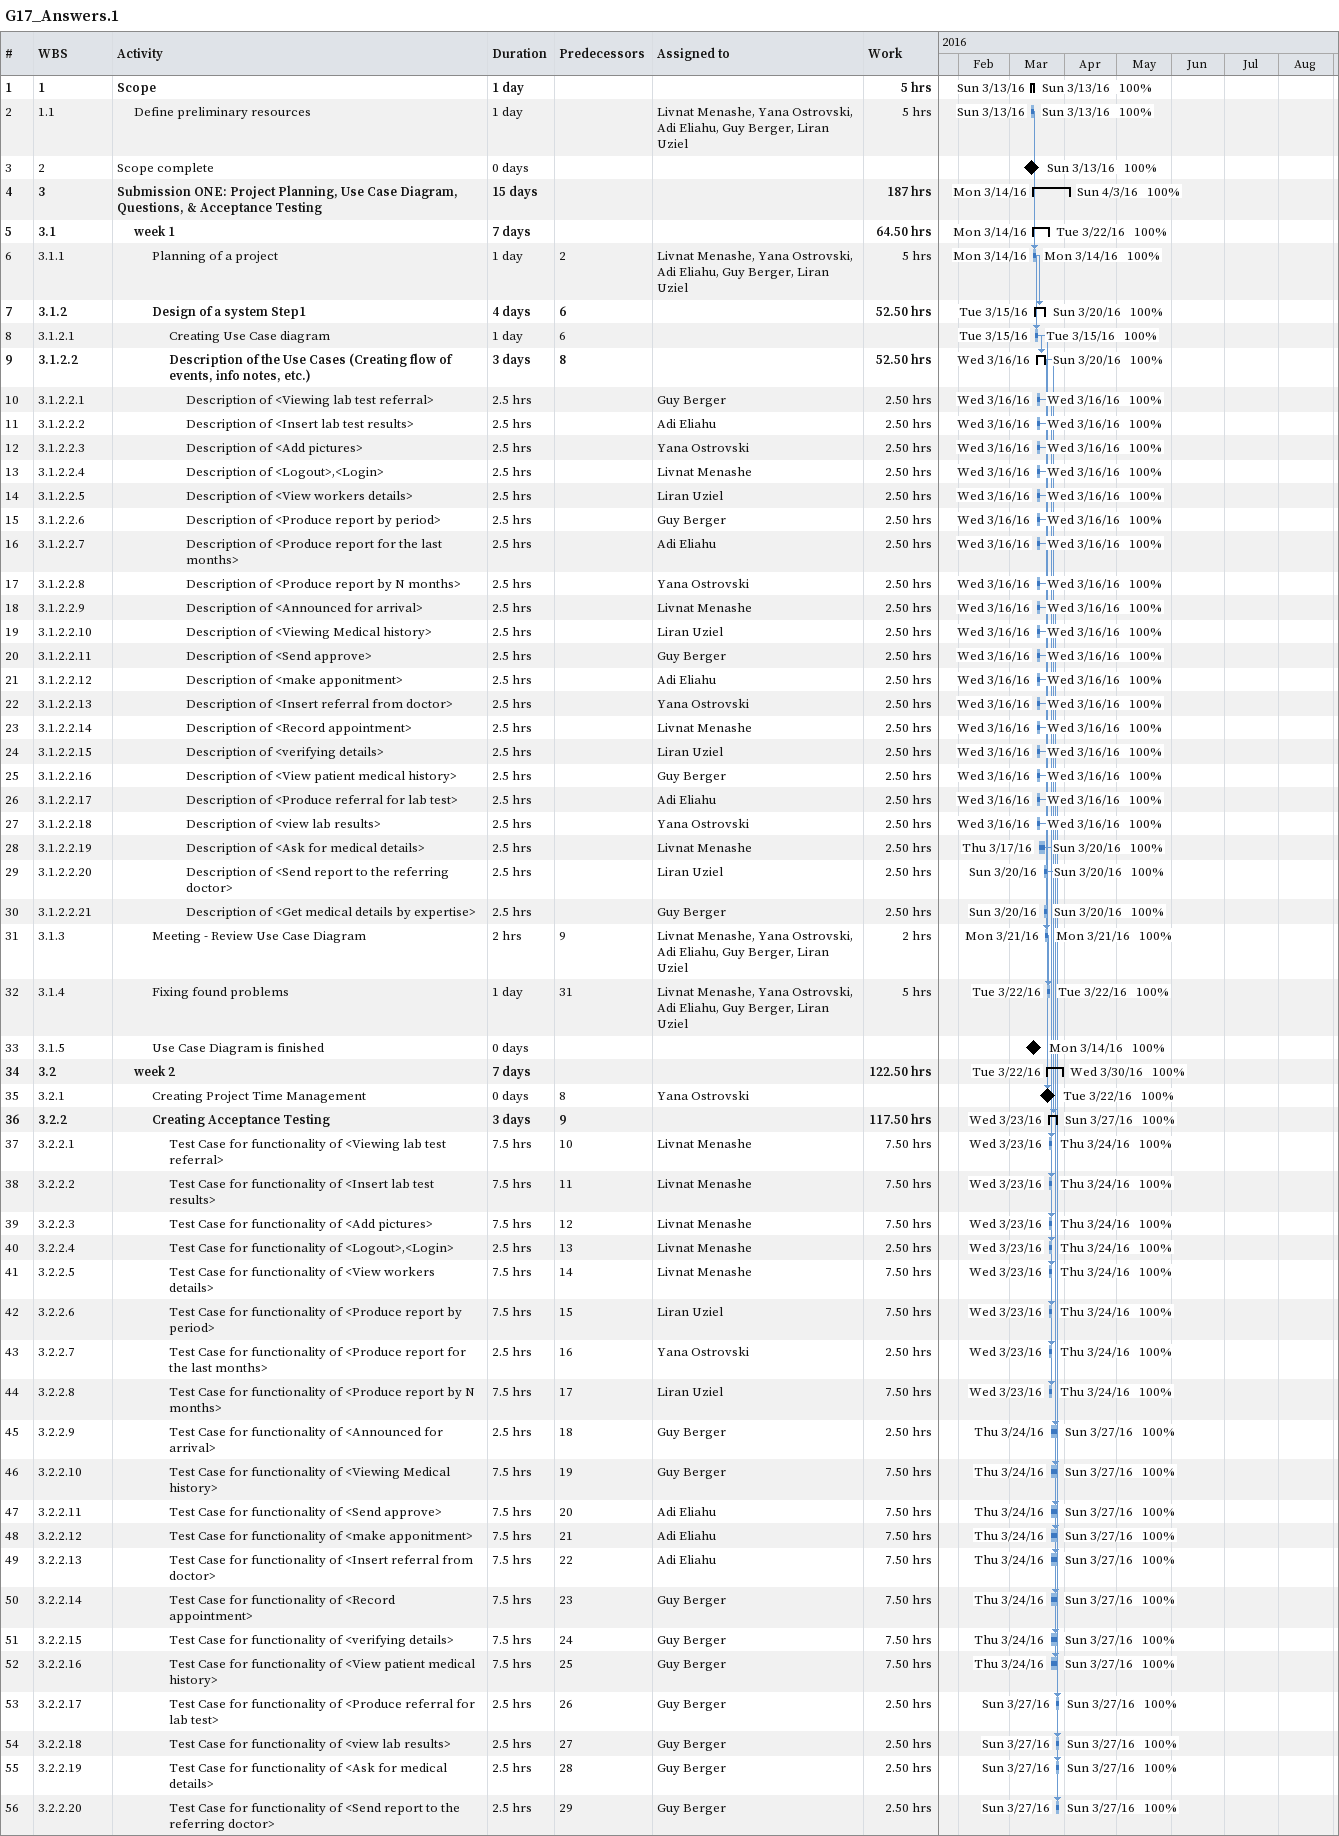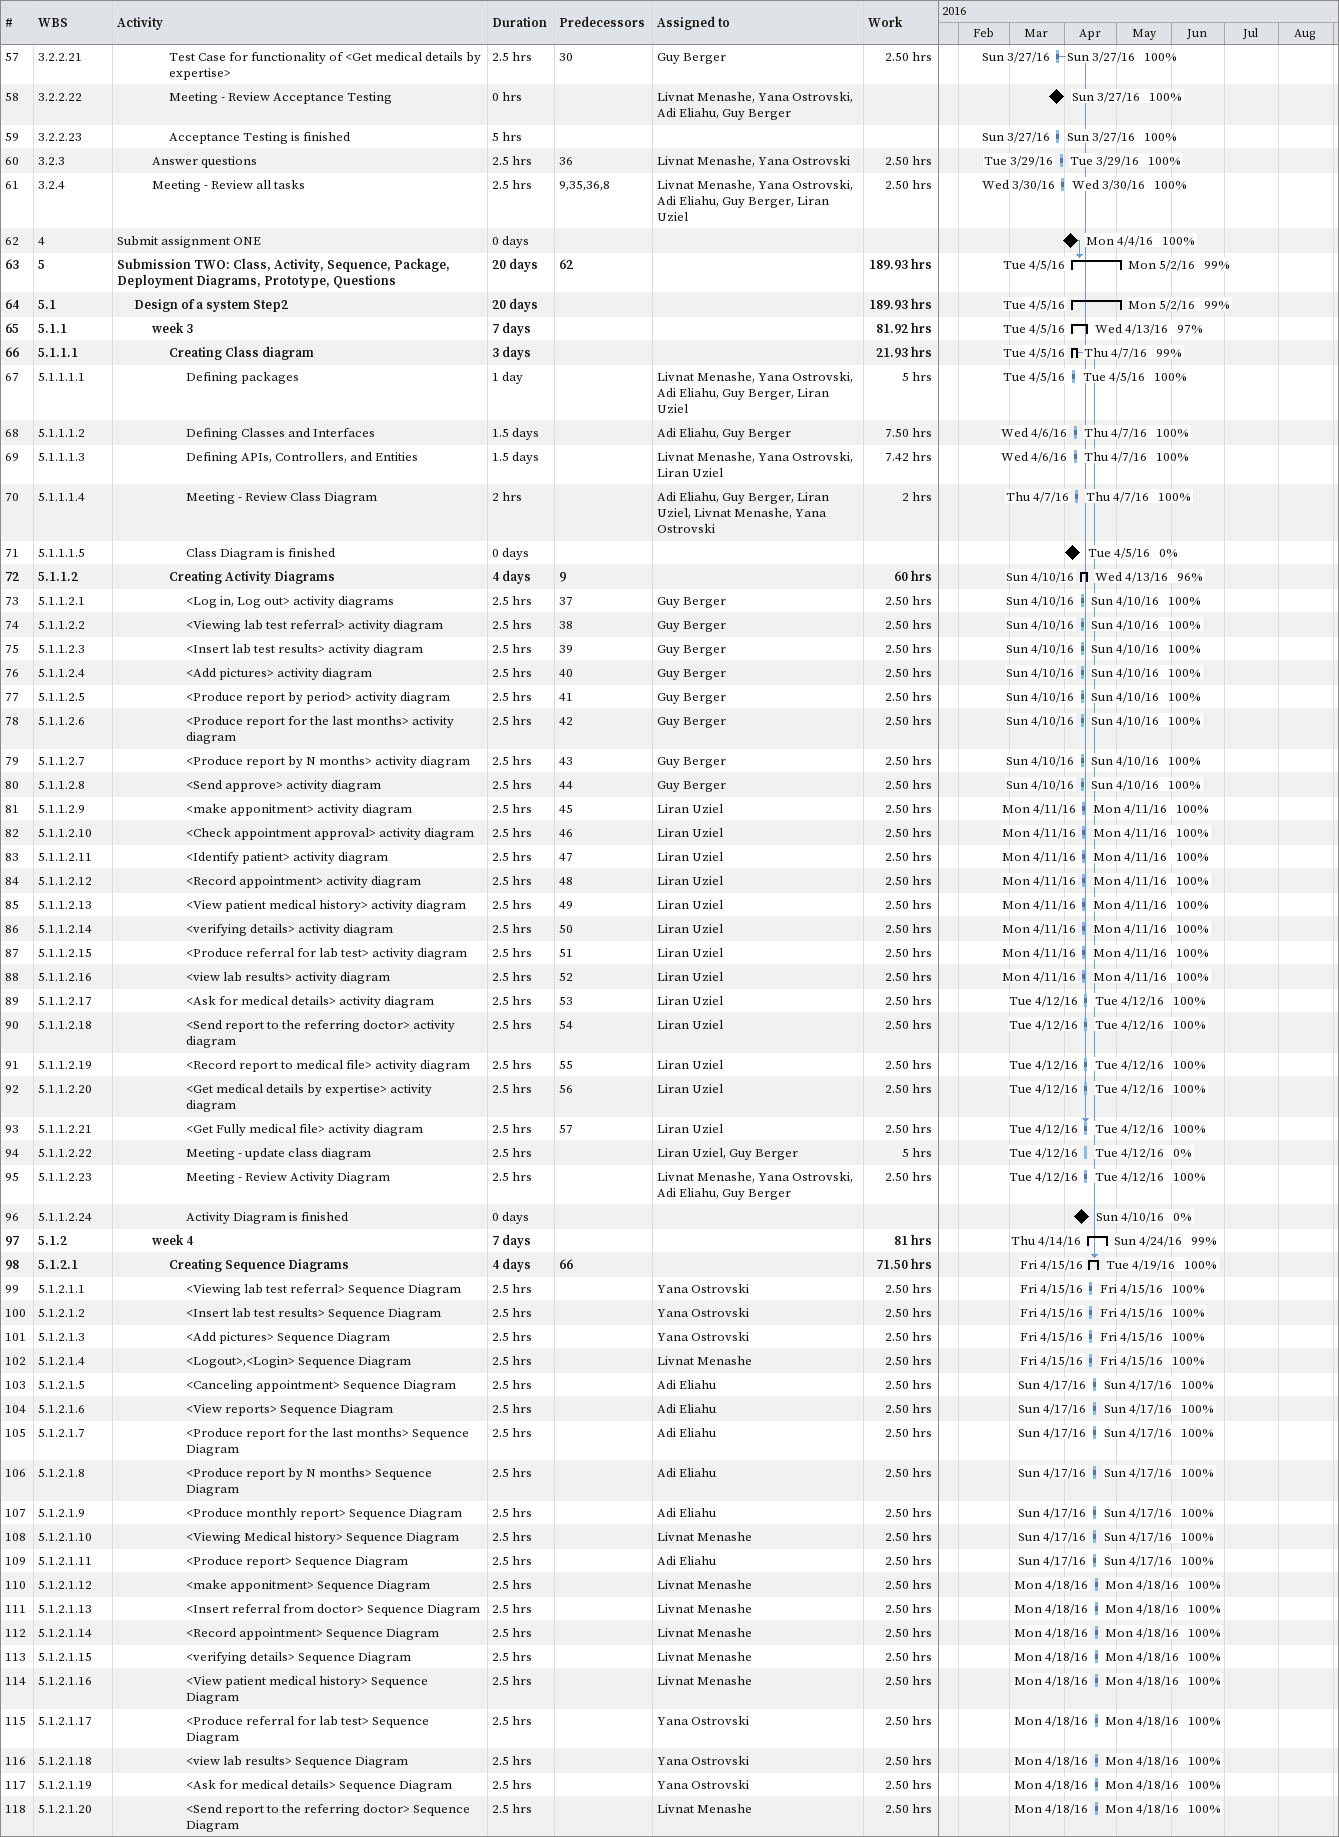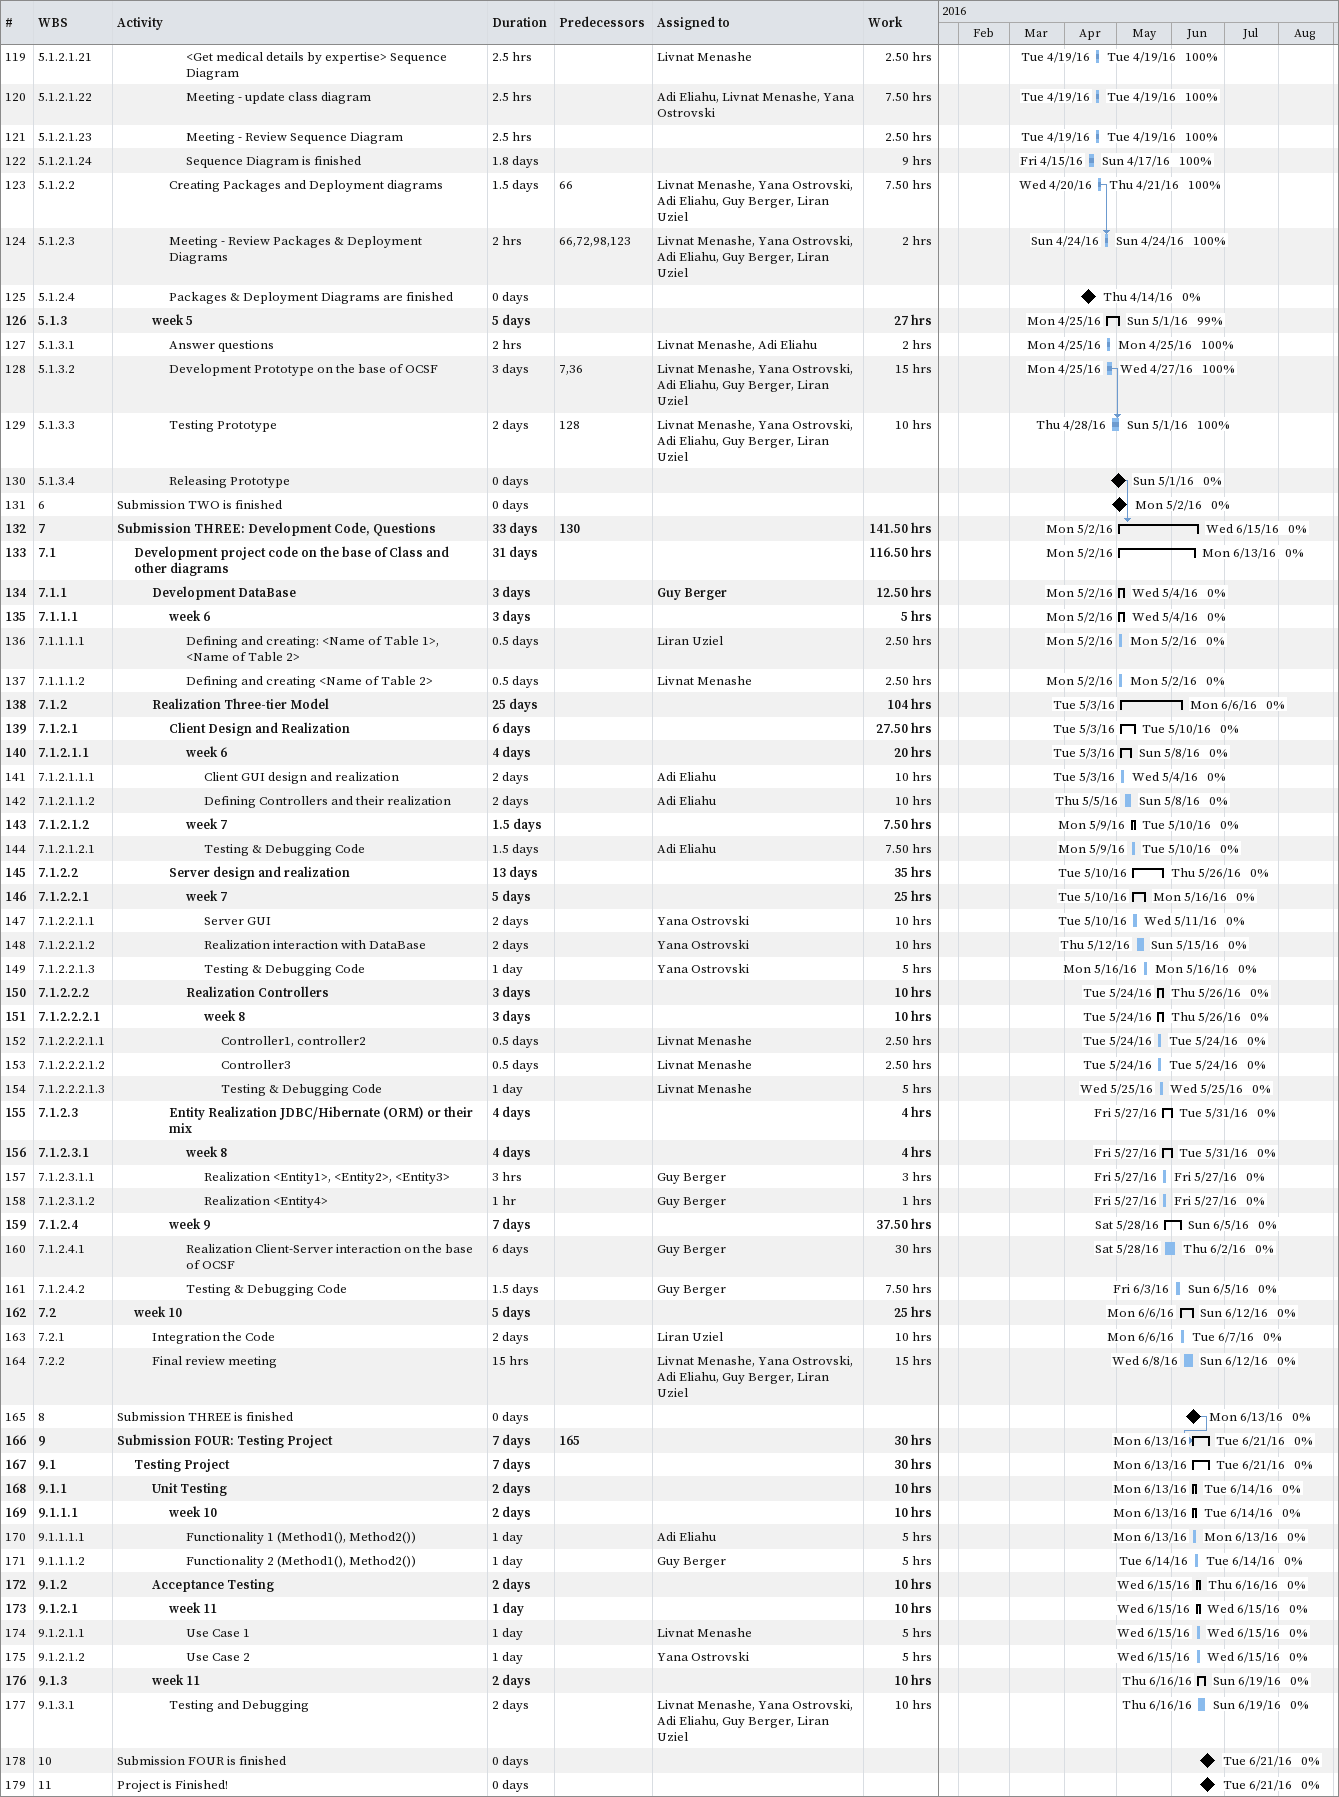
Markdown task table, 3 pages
G17_Answers.1

| ID | WBS | Task | Duration | Start | Finish | Predecessors | Resources | % complete | Work (h) |
|---|---|---|---|---|---|---|---|---|---|
| 1 | 1 | **Scope** | 1d | 2016-03-13 | 2016-03-13 |  |  | 100 | 5 |
| 2 | 1.1 | Define preliminary resources | 1d | 2016-03-13 | 2016-03-13 |  | Livnat Menashe, Yana Ostrovski, Adi Eliahu, Guy Berger, Liran Uziel | 100 | 5 |
| 3 | 2 | Scope complete | 0d | 2016-03-13 | 2016-03-13 |  |  | 100 |  |
| 4 | 3 | **Submission ONE: Project Planning, Use Case Diagram, Questions, & Acceptance Testing** | 15d | 2016-03-14 | 2016-04-03 |  |  | 100 | 187 |
| 5 | 3.1 | **week 1** | 7d | 2016-03-14 | 2016-03-22 |  |  | 100 | 64.50 |
| 6 | 3.1.1 | Planning of a project | 1d | 2016-03-14 | 2016-03-14 | 2 | Livnat Menashe, Yana Ostrovski, Adi Eliahu, Guy Berger, Liran Uziel | 100 | 5 |
| 7 | 3.1.2 | **Design of a system Step1** | 4d | 2016-03-15 | 2016-03-20 | 6 |  | 100 | 52.50 |
| 8 | 3.1.2.1 | Creating Use Case diagram | 1d | 2016-03-15 | 2016-03-15 | 6 |  | 100 |  |
| 9 | 3.1.2.2 | **Description of the Use Cases (Creating flow of events, info notes, etc.)** | 3d | 2016-03-16 | 2016-03-20 | 8 |  | 100 | 52.50 |
| 10 | 3.1.2.2.1 | Description of <Viewing lab test referral> | 2.5h | 2016-03-16 | 2016-03-16 |  | Guy Berger | 100 | 2.50 |
| 11 | 3.1.2.2.2 | Description of <Insert lab test results> | 2.5h | 2016-03-16 | 2016-03-16 |  | Adi Eliahu | 100 | 2.50 |
| 12 | 3.1.2.2.3 | Description of <Add pictures> | 2.5h | 2016-03-16 | 2016-03-16 |  | Yana Ostrovski | 100 | 2.50 |
| 13 | 3.1.2.2.4 | Description of <Logout>,<Login> | 2.5h | 2016-03-16 | 2016-03-16 |  | Livnat Menashe | 100 | 2.50 |
| 14 | 3.1.2.2.5 | Description of <View workers details> | 2.5h | 2016-03-16 | 2016-03-16 |  | Liran Uziel | 100 | 2.50 |
| 15 | 3.1.2.2.6 | Description of <Produce report by period> | 2.5h | 2016-03-16 | 2016-03-16 |  | Guy Berger | 100 | 2.50 |
| 16 | 3.1.2.2.7 | Description of <Produce report for the last months> | 2.5h | 2016-03-16 | 2016-03-16 |  | Adi Eliahu | 100 | 2.50 |
| 17 | 3.1.2.2.8 | Description of <Produce report by N months> | 2.5h | 2016-03-16 | 2016-03-16 |  | Yana Ostrovski | 100 | 2.50 |
| 18 | 3.1.2.2.9 | Description of <Announced for arrival> | 2.5h | 2016-03-16 | 2016-03-16 |  | Livnat Menashe | 100 | 2.50 |
| 19 | 3.1.2.2.10 | Description of <Viewing Medical history> | 2.5h | 2016-03-16 | 2016-03-16 |  | Liran Uziel | 100 | 2.50 |
| 20 | 3.1.2.2.11 | Description of <Send approve> | 2.5h | 2016-03-16 | 2016-03-16 |  | Guy Berger | 100 | 2.50 |
| 21 | 3.1.2.2.12 | Description of <make apponitment> | 2.5h | 2016-03-16 | 2016-03-16 |  | Adi Eliahu | 100 | 2.50 |
| 22 | 3.1.2.2.13 | Description of <Insert referral from doctor> | 2.5h | 2016-03-16 | 2016-03-16 |  | Yana Ostrovski | 100 | 2.50 |
| 23 | 3.1.2.2.14 | Description of <Record appointment> | 2.5h | 2016-03-16 | 2016-03-16 |  | Livnat Menashe | 100 | 2.50 |
| 24 | 3.1.2.2.15 | Description of <verifying details> | 2.5h | 2016-03-16 | 2016-03-16 |  | Liran Uziel | 100 | 2.50 |
| 25 | 3.1.2.2.16 | Description of <View patient medical history> | 2.5h | 2016-03-16 | 2016-03-16 |  | Guy Berger | 100 | 2.50 |
| 26 | 3.1.2.2.17 | Description of <Produce referral for lab test> | 2.5h | 2016-03-16 | 2016-03-16 |  | Adi Eliahu | 100 | 2.50 |
| 27 | 3.1.2.2.18 | Description of <view lab results> | 2.5h | 2016-03-16 | 2016-03-16 |  | Yana Ostrovski | 100 | 2.50 |
| 28 | 3.1.2.2.19 | Description of <Ask for medical details> | 2.5h | 2016-03-17 | 2016-03-20 |  | Livnat Menashe | 100 | 2.50 |
| 29 | 3.1.2.2.20 | Description of <Send report to the referring doctor> | 2.5h | 2016-03-20 | 2016-03-20 |  | Liran Uziel | 100 | 2.50 |
| 30 | 3.1.2.2.21 | Description of <Get medical details by expertise> | 2.5h | 2016-03-20 | 2016-03-20 |  | Guy Berger | 100 | 2.50 |
| 31 | 3.1.3 | Meeting - Review Use Case Diagram | 2h | 2016-03-21 | 2016-03-21 | 9 | Livnat Menashe, Yana Ostrovski, Adi Eliahu, Guy Berger, Liran Uziel | 100 | 2 |
| 32 | 3.1.4 | Fixing found problems | 1d | 2016-03-22 | 2016-03-22 | 31 | Livnat Menashe, Yana Ostrovski, Adi Eliahu, Guy Berger, Liran Uziel | 100 | 5 |
| 33 | 3.1.5 | Use Case Diagram is finished | 0d | 2016-03-14 | 2016-03-14 |  |  | 100 |  |
| 34 | 3.2 | **week 2** | 7d | 2016-03-22 | 2016-03-30 |  |  | 100 | 122.50 |
| 35 | 3.2.1 | Creating Project Time Management | 0d | 2016-03-22 | 2016-03-22 | 8 | Yana Ostrovski | 100 |  |
| 36 | 3.2.2 | **Creating Acceptance Testing** | 3d | 2016-03-23 | 2016-03-27 | 9 |  | 100 | 117.50 |
| 37 | 3.2.2.1 | Test Case for functionality of <Viewing lab test referral> | 7.5h | 2016-03-23 | 2016-03-24 | 10 | Livnat Menashe | 100 | 7.50 |
| 38 | 3.2.2.2 | Test Case for functionality of <Insert lab test results> | 7.5h | 2016-03-23 | 2016-03-24 | 11 | Livnat Menashe | 100 | 7.50 |
| 39 | 3.2.2.3 | Test Case for functionality of <Add pictures> | 7.5h | 2016-03-23 | 2016-03-24 | 12 | Livnat Menashe | 100 | 7.50 |
| 40 | 3.2.2.4 | Test Case for functionality of <Logout>,<Login> | 2.5h | 2016-03-23 | 2016-03-24 | 13 | Livnat Menashe | 100 | 2.50 |
| 41 | 3.2.2.5 | Test Case for functionality of <View workers details> | 7.5h | 2016-03-23 | 2016-03-24 | 14 | Livnat Menashe | 100 | 7.50 |
| 42 | 3.2.2.6 | Test Case for functionality of <Produce report by period> | 7.5h | 2016-03-23 | 2016-03-24 | 15 | Liran Uziel | 100 | 7.50 |
| 43 | 3.2.2.7 | Test Case for functionality of <Produce report for the last months> | 2.5h | 2016-03-23 | 2016-03-24 | 16 | Yana Ostrovski | 100 | 2.50 |
| 44 | 3.2.2.8 | Test Case for functionality of <Produce report by N months> | 7.5h | 2016-03-23 | 2016-03-24 | 17 | Liran Uziel | 100 | 7.50 |
| 45 | 3.2.2.9 | Test Case for functionality of <Announced for arrival> | 2.5h | 2016-03-24 | 2016-03-27 | 18 | Guy Berger | 100 | 2.50 |
| 46 | 3.2.2.10 | Test Case for functionality of <Viewing Medical history> | 7.5h | 2016-03-24 | 2016-03-27 | 19 | Guy Berger | 100 | 7.50 |
| 47 | 3.2.2.11 | Test Case for functionality of <Send approve> | 7.5h | 2016-03-24 | 2016-03-27 | 20 | Adi Eliahu | 100 | 7.50 |
| 48 | 3.2.2.12 | Test Case for functionality of <make apponitment> | 7.5h | 2016-03-24 | 2016-03-27 | 21 | Adi Eliahu | 100 | 7.50 |
| 49 | 3.2.2.13 | Test Case for functionality of <Insert referral from doctor> | 7.5h | 2016-03-24 | 2016-03-27 | 22 | Adi Eliahu | 100 | 7.50 |
| 50 | 3.2.2.14 | Test Case for functionality of <Record appointment> | 7.5h | 2016-03-24 | 2016-03-27 | 23 | Guy Berger | 100 | 7.50 |
| 51 | 3.2.2.15 | Test Case for functionality of <verifying details> | 7.5h | 2016-03-24 | 2016-03-27 | 24 | Guy Berger | 100 | 7.50 |
| 52 | 3.2.2.16 | Test Case for functionality of <View patient medical history> | 7.5h | 2016-03-24 | 2016-03-27 | 25 | Guy Berger | 100 | 7.50 |
| 53 | 3.2.2.17 | Test Case for functionality of <Produce referral for lab test> | 2.5h | 2016-03-27 | 2016-03-27 | 26 | Guy Berger | 100 | 2.50 |
| 54 | 3.2.2.18 | Test Case for functionality of <view lab results> | 2.5h | 2016-03-27 | 2016-03-27 | 27 | Guy Berger | 100 | 2.50 |
| 55 | 3.2.2.19 | Test Case for functionality of <Ask for medical details> | 2.5h | 2016-03-27 | 2016-03-27 | 28 | Guy Berger | 100 | 2.50 |
| 56 | 3.2.2.20 | Test Case for functionality of <Send report to the referring doctor> | 2.5h | 2016-03-27 | 2016-03-27 | 29 | Guy Berger | 100 | 2.50 |
| 57 | 3.2.2.21 | Test Case for functionality of <Get medical details by expertise> | 2.5h | 2016-03-27 | 2016-03-27 | 30 | Guy Berger | 100 | 2.50 |
| 58 | 3.2.2.22 | Meeting - Review Acceptance Testing | 0h | 2016-03-27 | 2016-03-27 |  | Livnat Menashe, Yana Ostrovski, Adi Eliahu, Guy Berger | 100 |  |
| 59 | 3.2.2.23 | Acceptance Testing is finished | 5h | 2016-03-27 | 2016-03-27 |  |  | 100 |  |
| 60 | 3.2.3 | Answer questions | 2.5h | 2016-03-29 | 2016-03-29 | 36 | Livnat Menashe, Yana Ostrovski | 100 | 2.50 |
| 61 | 3.2.4 | Meeting - Review all tasks | 2.5h | 2016-03-30 | 2016-03-30 | 9, 35, 36, 8 | Livnat Menashe, Yana Ostrovski, Adi Eliahu, Guy Berger, Liran Uziel | 100 | 2.50 |
| 62 | 4 | Submit assignment ONE | 0d | 2016-04-04 | 2016-04-04 |  |  | 100 |  |
| 63 | 5 | **Submission TWO: Class, Activity, Sequence, Package, Deployment Diagrams, Prototype, Questions** | 20d | 2016-04-05 | 2016-05-02 | 62 |  | 99 | 189.93 |
| 64 | 5.1 | **Design of a system Step2** | 20d | 2016-04-05 | 2016-05-02 |  |  | 99 | 189.93 |
| 65 | 5.1.1 | **week 3** | 7d | 2016-04-05 | 2016-04-13 |  |  | 97 | 81.92 |
| 66 | 5.1.1.1 | **Creating Class diagram** | 3d | 2016-04-05 | 2016-04-07 |  |  | 99 | 21.93 |
| 67 | 5.1.1.1.1 | Defining packages | 1d | 2016-04-05 | 2016-04-05 |  | Livnat Menashe, Yana Ostrovski, Adi Eliahu, Guy Berger, Liran Uziel | 100 | 5 |
| 68 | 5.1.1.1.2 | Defining Classes and Interfaces | 1.5d | 2016-04-06 | 2016-04-07 |  | Adi Eliahu, Guy Berger | 100 | 7.50 |
| 69 | 5.1.1.1.3 | Defining APIs, Controllers, and Entities | 1.5d | 2016-04-06 | 2016-04-07 |  | Livnat Menashe, Yana Ostrovski, Liran Uziel | 100 | 7.42 |
| 70 | 5.1.1.1.4 | Meeting - Review Class Diagram | 2h | 2016-04-07 | 2016-04-07 |  | Adi Eliahu, Guy Berger, Liran Uziel, Livnat Menashe, Yana Ostrovski | 100 | 2 |
| 71 | 5.1.1.1.5 | Class Diagram is finished | 0d | 2016-04-05 | 2016-04-05 |  |  | 0 |  |
| 72 | 5.1.1.2 | **Creating Activity Diagrams** | 4d | 2016-04-10 | 2016-04-13 | 9 |  | 96 | 60 |
| 73 | 5.1.1.2.1 | <Log in, Log out> activity diagrams | 2.5h | 2016-04-10 | 2016-04-10 | 37 | Guy Berger | 100 | 2.50 |
| 74 | 5.1.1.2.2 | <Viewing lab test referral> activity diagram | 2.5h | 2016-04-10 | 2016-04-10 | 38 | Guy Berger | 100 | 2.50 |
| 75 | 5.1.1.2.3 | <Insert lab test results> activity diagram | 2.5h | 2016-04-10 | 2016-04-10 | 39 | Guy Berger | 100 | 2.50 |
| 76 | 5.1.1.2.4 | <Add pictures> activity diagram | 2.5h | 2016-04-10 | 2016-04-10 | 40 | Guy Berger | 100 | 2.50 |
| 77 | 5.1.1.2.5 | <Produce report by period> activity diagram | 2.5h | 2016-04-10 | 2016-04-10 | 41 | Guy Berger | 100 | 2.50 |
| 78 | 5.1.1.2.6 | <Produce report for the last months> activity diagram | 2.5h | 2016-04-10 | 2016-04-10 | 42 | Guy Berger | 100 | 2.50 |
| 79 | 5.1.1.2.7 | <Produce report by N months> activity diagram | 2.5h | 2016-04-10 | 2016-04-10 | 43 | Guy Berger | 100 | 2.50 |
| 80 | 5.1.1.2.8 | <Send approve> activity diagram | 2.5h | 2016-04-10 | 2016-04-10 | 44 | Guy Berger | 100 | 2.50 |
| 81 | 5.1.1.2.9 | <make apponitment> activity diagram | 2.5h | 2016-04-11 | 2016-04-11 | 45 | Liran Uziel | 100 | 2.50 |
| 82 | 5.1.1.2.10 | <Check appointment approval> activity diagram | 2.5h | 2016-04-11 | 2016-04-11 | 46 | Liran Uziel | 100 | 2.50 |
| 83 | 5.1.1.2.11 | <Identify patient> activity diagram | 2.5h | 2016-04-11 | 2016-04-11 | 47 | Liran Uziel | 100 | 2.50 |
| 84 | 5.1.1.2.12 | <Record appointment> activity diagram | 2.5h | 2016-04-11 | 2016-04-11 | 48 | Liran Uziel | 100 | 2.50 |
| 85 | 5.1.1.2.13 | <View patient medical history> activity diagram | 2.5h | 2016-04-11 | 2016-04-11 | 49 | Liran Uziel | 100 | 2.50 |
| 86 | 5.1.1.2.14 | <verifying details> activity diagram | 2.5h | 2016-04-11 | 2016-04-11 | 50 | Liran Uziel | 100 | 2.50 |
| 87 | 5.1.1.2.15 | <Produce referral for lab test> activity diagram | 2.5h | 2016-04-11 | 2016-04-11 | 51 | Liran Uziel | 100 | 2.50 |
| 88 | 5.1.1.2.16 | <view lab results> activity diagram | 2.5h | 2016-04-11 | 2016-04-11 | 52 | Liran Uziel | 100 | 2.50 |
| 89 | 5.1.1.2.17 | <Ask for medical details> activity diagram | 2.5h | 2016-04-12 | 2016-04-12 | 53 | Liran Uziel | 100 | 2.50 |
| 90 | 5.1.1.2.18 | <Send report to the referring doctor> activity diagram | 2.5h | 2016-04-12 | 2016-04-12 | 54 | Liran Uziel | 100 | 2.50 |
| 91 | 5.1.1.2.19 | <Record report to medical file> activity diagram | 2.5h | 2016-04-12 | 2016-04-12 | 55 | Liran Uziel | 100 | 2.50 |
| 92 | 5.1.1.2.20 | <Get medical details by expertise> activity diagram | 2.5h | 2016-04-12 | 2016-04-12 | 56 | Liran Uziel | 100 | 2.50 |
| 93 | 5.1.1.2.21 | <Get Fully medical file> activity diagram | 2.5h | 2016-04-12 | 2016-04-12 | 57 | Liran Uziel | 100 | 2.50 |
| 94 | 5.1.1.2.22 | Meeting - update class diagram | 2.5h | 2016-04-12 | 2016-04-12 |  | Liran Uziel, Guy Berger | 0 | 5 |
| 95 | 5.1.1.2.23 | Meeting - Review Activity Diagram | 2.5h | 2016-04-12 | 2016-04-12 |  | Livnat Menashe, Yana Ostrovski, Adi Eliahu, Guy Berger | 100 | 2.50 |
| 96 | 5.1.1.2.24 | Activity Diagram is finished | 0d | 2016-04-10 | 2016-04-10 |  |  | 0 |  |
| 97 | 5.1.2 | **week 4** | 7d | 2016-04-14 | 2016-04-24 |  |  | 99 | 81 |
| 98 | 5.1.2.1 | **Creating Sequence Diagrams** | 4d | 2016-04-15 | 2016-04-19 | 66 |  | 100 | 71.50 |
| 99 | 5.1.2.1.1 | <Viewing lab test referral> Sequence Diagram | 2.5h | 2016-04-15 | 2016-04-15 |  | Yana Ostrovski | 100 | 2.50 |
| 100 | 5.1.2.1.2 | <Insert lab test results> Sequence Diagram | 2.5h | 2016-04-15 | 2016-04-15 |  | Yana Ostrovski | 100 | 2.50 |
| 101 | 5.1.2.1.3 | <Add pictures> Sequence Diagram | 2.5h | 2016-04-15 | 2016-04-15 |  | Yana Ostrovski | 100 | 2.50 |
| 102 | 5.1.2.1.4 | <Logout>,<Login> Sequence Diagram | 2.5h | 2016-04-15 | 2016-04-15 |  | Livnat Menashe | 100 | 2.50 |
| 103 | 5.1.2.1.5 | <Canceling appointment> Sequence Diagram | 2.5h | 2016-04-17 | 2016-04-17 |  | Adi Eliahu | 100 | 2.50 |
| 104 | 5.1.2.1.6 | <View reports> Sequence Diagram | 2.5h | 2016-04-17 | 2016-04-17 |  | Adi Eliahu | 100 | 2.50 |
| 105 | 5.1.2.1.7 | <Produce report for the last months> Sequence Diagram | 2.5h | 2016-04-17 | 2016-04-17 |  | Adi Eliahu | 100 | 2.50 |
| 106 | 5.1.2.1.8 | <Produce report by N months> Sequence Diagram | 2.5h | 2016-04-17 | 2016-04-17 |  | Adi Eliahu | 100 | 2.50 |
| 107 | 5.1.2.1.9 | <Produce monthly report> Sequence Diagram | 2.5h | 2016-04-17 | 2016-04-17 |  | Adi Eliahu | 100 | 2.50 |
| 108 | 5.1.2.1.10 | <Viewing Medical history> Sequence Diagram | 2.5h | 2016-04-17 | 2016-04-17 |  | Livnat Menashe | 100 | 2.50 |
| 109 | 5.1.2.1.11 | <Produce report> Sequence Diagram | 2.5h | 2016-04-17 | 2016-04-17 |  | Adi Eliahu | 100 | 2.50 |
| 110 | 5.1.2.1.12 | <make apponitment> Sequence Diagram | 2.5h | 2016-04-18 | 2016-04-18 |  | Livnat Menashe | 100 | 2.50 |
| 111 | 5.1.2.1.13 | <Insert referral from doctor> Sequence Diagram | 2.5h | 2016-04-18 | 2016-04-18 |  | Livnat Menashe | 100 | 2.50 |
| 112 | 5.1.2.1.14 | <Record appointment> Sequence Diagram | 2.5h | 2016-04-18 | 2016-04-18 |  | Livnat Menashe | 100 | 2.50 |
| 113 | 5.1.2.1.15 | <verifying details> Sequence Diagram | 2.5h | 2016-04-18 | 2016-04-18 |  | Livnat Menashe | 100 | 2.50 |
| 114 | 5.1.2.1.16 | <View patient medical history> Sequence Diagram | 2.5h | 2016-04-18 | 2016-04-18 |  | Livnat Menashe | 100 | 2.50 |
| 115 | 5.1.2.1.17 | <Produce referral for lab test> Sequence Diagram | 2.5h | 2016-04-18 | 2016-04-18 |  | Yana Ostrovski | 100 | 2.50 |
| 116 | 5.1.2.1.18 | <view lab results> Sequence Diagram | 2.5h | 2016-04-18 | 2016-04-18 |  | Yana Ostrovski | 100 | 2.50 |
| 117 | 5.1.2.1.19 | <Ask for medical details> Sequence Diagram | 2.5h | 2016-04-18 | 2016-04-18 |  | Yana Ostrovski | 100 | 2.50 |
| 118 | 5.1.2.1.20 | <Send report to the referring doctor> Sequence Diagram | 2.5h | 2016-04-18 | 2016-04-18 |  | Livnat Menashe | 100 | 2.50 |
| 119 | 5.1.2.1.21 | <Get medical details by expertise> Sequence Diagram | 2.5h | 2016-04-19 | 2016-04-19 |  | Livnat Menashe | 100 | 2.50 |
| 120 | 5.1.2.1.22 | Meeting - update class diagram | 2.5h | 2016-04-19 | 2016-04-19 |  | Adi Eliahu, Livnat Menashe, Yana Ostrovski | 100 | 7.50 |
| 121 | 5.1.2.1.23 | Meeting - Review Sequence Diagram | 2.5h | 2016-04-19 | 2016-04-19 |  |  | 100 | 2.50 |
| 122 | 5.1.2.1.24 | Sequence Diagram is finished | 1.8d | 2016-04-15 | 2016-04-17 |  |  | 100 | 9 |
| 123 | 5.1.2.2 | Creating Packages and Deployment diagrams | 1.5d | 2016-04-20 | 2016-04-21 | 66 | Livnat Menashe, Yana Ostrovski, Adi Eliahu, Guy Berger, Liran Uziel | 100 | 7.50 |
| 124 | 5.1.2.3 | Meeting - Review Packages & Deployment Diagrams | 2h | 2016-04-24 | 2016-04-24 | 66, 72, 98, 123 | Livnat Menashe, Yana Ostrovski, Adi Eliahu, Guy Berger, Liran Uziel | 100 | 2 |
| 125 | 5.1.2.4 | Packages & Deployment Diagrams are finished | 0d | 2016-04-14 | 2016-04-14 |  |  | 0 |  |
| 126 | 5.1.3 | **week 5** | 5d | 2016-04-25 | 2016-05-01 |  |  | 99 | 27 |
| 127 | 5.1.3.1 | Answer questions | 2h | 2016-04-25 | 2016-04-25 |  | Livnat Menashe, Adi Eliahu | 100 | 2 |
| 128 | 5.1.3.2 | Development Prototype on the base of OCSF | 3d | 2016-04-25 | 2016-04-27 | 7, 36 | Livnat Menashe, Yana Ostrovski, Adi Eliahu, Guy Berger, Liran Uziel | 100 | 15 |
| 129 | 5.1.3.3 | Testing Prototype | 2d | 2016-04-28 | 2016-05-01 | 128 | Livnat Menashe, Yana Ostrovski, Adi Eliahu, Guy Berger, Liran Uziel | 100 | 10 |
| 130 | 5.1.3.4 | Releasing Prototype | 0d | 2016-05-01 | 2016-05-01 |  |  | 0 |  |
| 131 | 6 | Submission TWO is finished | 0d | 2016-05-02 | 2016-05-02 |  |  | 0 |  |
| 132 | 7 | **Submission THREE: Development Code, Questions** | 33d | 2016-05-02 | 2016-06-15 | 130 |  | 0 | 141.50 |
| 133 | 7.1 | **Development project code on the base of Class and other diagrams** | 31d | 2016-05-02 | 2016-06-13 |  |  | 0 | 116.50 |
| 134 | 7.1.1 | **Development DataBase** | 3d | 2016-05-02 | 2016-05-04 |  | Guy Berger | 0 | 12.50 |
| 135 | 7.1.1.1 | **week 6** | 3d | 2016-05-02 | 2016-05-04 |  |  | 0 | 5 |
| 136 | 7.1.1.1.1 | Defining and creating: <Name of Table 1>, <Name of Table 2> | 0.5d | 2016-05-02 | 2016-05-02 |  | Liran Uziel | 0 | 2.50 |
| 137 | 7.1.1.1.2 | Defining and creating <Name of Table 2> | 0.5d | 2016-05-02 | 2016-05-02 |  | Livnat Menashe | 0 | 2.50 |
| 138 | 7.1.2 | **Realization Three-tier Model** | 25d | 2016-05-03 | 2016-06-06 |  |  | 0 | 104 |
| 139 | 7.1.2.1 | **Client Design and Realization** | 6d | 2016-05-03 | 2016-05-10 |  |  | 0 | 27.50 |
| 140 | 7.1.2.1.1 | **week 6** | 4d | 2016-05-03 | 2016-05-08 |  |  | 0 | 20 |
| 141 | 7.1.2.1.1.1 | Client GUI design and realization | 2d | 2016-05-03 | 2016-05-04 |  | Adi Eliahu | 0 | 10 |
| 142 | 7.1.2.1.1.2 | Defining Controllers and their realization | 2d | 2016-05-05 | 2016-05-08 |  | Adi Eliahu | 0 | 10 |
| 143 | 7.1.2.1.2 | **week 7** | 1.5d | 2016-05-09 | 2016-05-10 |  |  | 0 | 7.50 |
| 144 | 7.1.2.1.2.1 | Testing & Debugging Code | 1.5d | 2016-05-09 | 2016-05-10 |  | Adi Eliahu | 0 | 7.50 |
| 145 | 7.1.2.2 | **Server design and realization** | 13d | 2016-05-10 | 2016-05-26 |  |  | 0 | 35 |
| 146 | 7.1.2.2.1 | **week 7** | 5d | 2016-05-10 | 2016-05-16 |  |  | 0 | 25 |
| 147 | 7.1.2.2.1.1 | Server GUI | 2d | 2016-05-10 | 2016-05-11 |  | Yana Ostrovski | 0 | 10 |
| 148 | 7.1.2.2.1.2 | Realization interaction with DataBase | 2d | 2016-05-12 | 2016-05-15 |  | Yana Ostrovski | 0 | 10 |
| 149 | 7.1.2.2.1.3 | Testing & Debugging Code | 1d | 2016-05-16 | 2016-05-16 |  | Yana Ostrovski | 0 | 5 |
| 150 | 7.1.2.2.2 | **Realization Controllers** | 3d | 2016-05-24 | 2016-05-26 |  |  | 0 | 10 |
| 151 | 7.1.2.2.2.1 | **week 8** | 3d | 2016-05-24 | 2016-05-26 |  |  | 0 | 10 |
| 152 | 7.1.2.2.2.1.1 | Controller1, controller2 | 0.5d | 2016-05-24 | 2016-05-24 |  | Livnat Menashe | 0 | 2.50 |
| 153 | 7.1.2.2.2.1.2 | Controller3 | 0.5d | 2016-05-24 | 2016-05-24 |  | Livnat Menashe | 0 | 2.50 |
| 154 | 7.1.2.2.2.1.3 | Testing & Debugging Code | 1d | 2016-05-25 | 2016-05-25 |  | Livnat Menashe | 0 | 5 |
| 155 | 7.1.2.3 | **Entity Realization JDBC/Hibernate (ORM) or their mix** | 4d | 2016-05-27 | 2016-05-31 |  |  | 0 | 4 |
| 156 | 7.1.2.3.1 | **week 8** | 4d | 2016-05-27 | 2016-05-31 |  |  | 0 | 4 |
| 157 | 7.1.2.3.1.1 | Realization <Entity1>, <Entity2>, <Entity3> | 3h | 2016-05-27 | 2016-05-27 |  | Guy Berger | 0 | 3 |
| 158 | 7.1.2.3.1.2 | Realization <Entity4> | 1h | 2016-05-27 | 2016-05-27 |  | Guy Berger | 0 | 1 |
| 159 | 7.1.2.4 | **week 9** | 7d | 2016-05-28 | 2016-06-05 |  |  | 0 | 37.50 |
| 160 | 7.1.2.4.1 | Realization Client-Server interaction on the base of OCSF | 6d | 2016-05-28 | 2016-06-02 |  | Guy Berger | 0 | 30 |
| 161 | 7.1.2.4.2 | Testing & Debugging Code | 1.5d | 2016-06-03 | 2016-06-05 |  | Guy Berger | 0 | 7.50 |
| 162 | 7.2 | **week 10** | 5d | 2016-06-06 | 2016-06-12 |  |  | 0 | 25 |
| 163 | 7.2.1 | Integration the Code | 2d | 2016-06-06 | 2016-06-07 |  | Liran Uziel | 0 | 10 |
| 164 | 7.2.2 | Final review meeting | 15h | 2016-06-08 | 2016-06-12 |  | Livnat Menashe, Yana Ostrovski, Adi Eliahu, Guy Berger, Liran Uziel | 0 | 15 |
| 165 | 8 | Submission THREE is finished | 0d | 2016-06-13 | 2016-06-13 |  |  | 0 |  |
| 166 | 9 | **Submission FOUR: Testing Project** | 7d | 2016-06-13 | 2016-06-21 | 165 |  | 0 | 30 |
| 167 | 9.1 | **Testing Project** | 7d | 2016-06-13 | 2016-06-21 |  |  | 0 | 30 |
| 168 | 9.1.1 | **Unit Testing** | 2d | 2016-06-13 | 2016-06-14 |  |  | 0 | 10 |
| 169 | 9.1.1.1 | **week 10** | 2d | 2016-06-13 | 2016-06-14 |  |  | 0 | 10 |
| 170 | 9.1.1.1.1 | Functionality 1 (Method1(), Method2()) | 1d | 2016-06-13 | 2016-06-13 |  | Adi Eliahu | 0 | 5 |
| 171 | 9.1.1.1.2 | Functionality 2 (Method1(), Method2()) | 1d | 2016-06-14 | 2016-06-14 |  | Guy Berger | 0 | 5 |
| 172 | 9.1.2 | **Acceptance Testing** | 2d | 2016-06-15 | 2016-06-16 |  |  | 0 | 10 |
| 173 | 9.1.2.1 | **week 11** | 1d | 2016-06-15 | 2016-06-15 |  |  | 0 | 10 |
| 174 | 9.1.2.1.1 | Use Case 1 | 1d | 2016-06-15 | 2016-06-15 |  | Livnat Menashe | 0 | 5 |
| 175 | 9.1.2.1.2 | Use Case 2 | 1d | 2016-06-15 | 2016-06-15 |  | Yana Ostrovski | 0 | 5 |
| 176 | 9.1.3 | **week 11** | 2d | 2016-06-16 | 2016-06-19 |  |  | 0 | 10 |
| 177 | 9.1.3.1 | Testing and Debugging | 2d | 2016-06-16 | 2016-06-19 |  | Livnat Menashe, Yana Ostrovski, Adi Eliahu, Guy Berger, Liran Uziel | 0 | 10 |
| 178 | 10 | Submission FOUR is finished | 0d | 2016-06-21 | 2016-06-21 |  |  | 0 |  |
| 179 | 11 | Project is Finished! | 0d | 2016-06-21 | 2016-06-21 |  |  | 0 |  |
